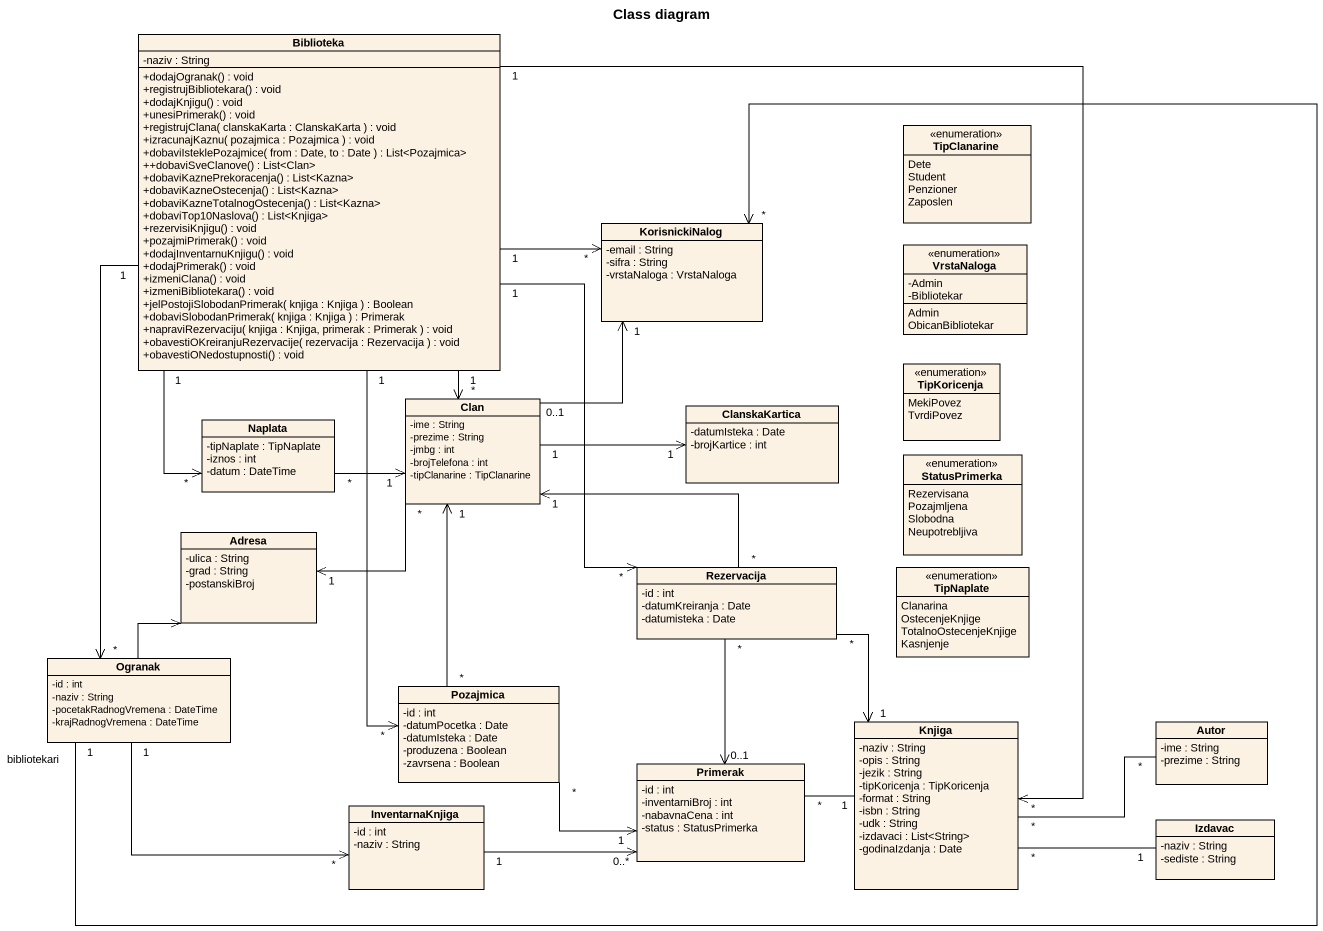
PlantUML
@startuml
title Class diagram
hide circle
hide empty members
skinparam classAttributeIconSize 0
class Biblioteka {
  -naziv : String
  +dodajOgranak() : void
  +registrujBibliotekara() : void
  +dodajKnjigu() : void
  +unesiPrimerak() : void
  +registrujClana( clanskaKarta : ClanskaKarta ) : void
  +izracunajKaznu( pozajmica : Pozajmica ) : void
  +dobaviIsteklePozajmice( from : Date, to : Date ) : List<Pozajmica>
  ++dobaviSveClanove() : List<Clan>
  +dobaviKaznePrekoracenja() : List<Kazna>
  +dobaviKazneOstecenja() : List<Kazna>
  +dobaviKazneTotalnogOstecenja() : List<Kazna>
  +dobaviTop10Naslova() : List<Knjiga>
  +rezervisiKnjigu() : void
  +pozajmiPrimerak() : void
  +dodajInventarnuKnjigu() : void
  +dodajPrimerak() : void
  +izmeniClana() : void
  +izmeniBibliotekara() : void
  +jelPostojiSlobodanPrimerak( knjiga : Knjiga ) : Boolean
  +dobaviSlobodanPrimerak( knjiga : Knjiga ) : Primerak
  +napraviRezervaciju( knjiga : Knjiga, primerak : Primerak ) : void
  +obavestiOKreiranjuRezervacije( rezervacija : Rezervacija ) : void
  +obavestiONedostupnosti() : void
}
enum TipClanarine {
  Dete
  Student
  Penzioner
  Zaposlen
}
class KorisnickiNalog {
  -email : String
  -sifra : String
  -vrstaNaloga : VrstaNaloga
}
enum VrstaNaloga {
  -Admin
  -Bibliotekar
  Admin
  ObicanBibliotekar
}
class Clan {
  -ime : String
  -prezime : String
  -jmbg : int
  -brojTelefona : int
  -tipClanarine : TipClanarine
}
enum TipKoricenja {
  MekiPovez
  TvrdiPovez
}
class Naplata {
  -tipNaplate : TipNaplate
  -iznos : int
  -datum : DateTime
}
class ClanskaKartica {
  -datumIsteka : Date
  -brojKartice : int
}
enum StatusPrimerka {
  Rezervisana
  Pozajmljena
  Slobodna
  Neupotrebljiva
}
class Adresa {
  -ulica : String
  -grad : String
  -postanskiBroj
}
class Rezervacija {
  -id : int
  -datumKreiranja : Date
  -datumisteka : Date
}
enum TipNaplate {
  Clanarina
  OstecenjeKnjige
  TotalnoOstecenjeKnjige
  Kasnjenje
}
class Ogranak {
  -id : int
  -naziv : String
  -pocetakRadnogVremena : DateTime
  -krajRadnogVremena : DateTime
}
class Pozajmica {
  -id : int
  -datumPocetka : Date
  -datumIsteka : Date
  -produzena : Boolean
  -zavrsena : Boolean
}
class Knjiga {
  -naziv : String
  -opis : String
  -jezik : String
  -tipKoricenja : TipKoricenja
  -format : String
  -isbn : String
  -udk : String
  -izdavaci : List<String>
  -godinaIzdanja : Date
}
class Autor {
  -ime : String
  -prezime : String
}
class InventarnaKnjiga {
  -id : int
  -naziv : String
}
class Primerak {
  -id : int
  -inventarniBroj : int
  -nabavnaCena : int
  -status : StatusPrimerka
}
class Izdavac {
  -naziv : String
  -sediste : String
}
Biblioteka "1" -right-> "*" KorisnickiNalog
Biblioteka "1" --> "*" Clan
Biblioteka "1" --> "*" Naplata
Biblioteka "1" --> "*" Rezervacija
Biblioteka "1" --> "*" Ogranak
Biblioteka "1" --> "*" Pozajmica
Biblioteka "1" --> "*" Knjiga
Clan "0..1" -up-> "1" KorisnickiNalog
Clan "1" -right-> "1" ClanskaKartica
Clan "*" -left-> "1" Adresa
Naplata "*" -right-> "1" Clan
Rezervacija "*" -left-> "1" Clan
Rezervacija "*" --> "1" Knjiga
Rezervacija "*" --> "0..1" Primerak
Ogranak "1" -up-> "*" KorisnickiNalog : bibliotekari
Ogranak -up-> Adresa
Ogranak "1" -right-> "*" InventarnaKnjiga
Pozajmica "*" -up-> "1" Clan
Pozajmica "*" -right-> "1" Primerak
Knjiga "*" -right- "*" Autor
Knjiga "*" -right- "1" Izdavac
InventarnaKnjiga "1" -right-> "0..*" Primerak
Primerak "*" -right- "1" Knjiga
@enduml
